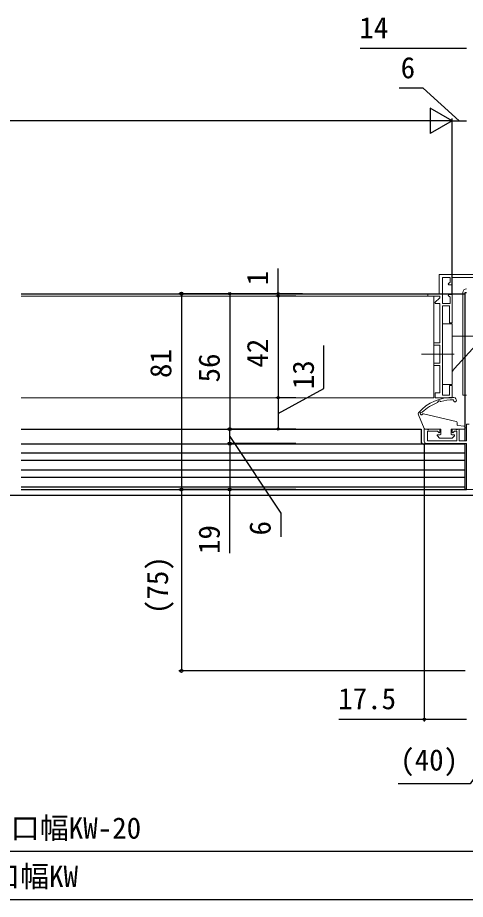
# Model space of a CAD drawing. Units: millimetres, scale not verified. Extents: x -525 to 525, y -783 to 779.
# Drawn here: x 39.8 to 224.8, y -1 to 363.7 of the extents above; entities that cross this region are included whole.
import ezdxf
from ezdxf.enums import TextEntityAlignment as Align

# ---------------------------------------------------------------- set-up
doc = ezdxf.new("R2010")
doc.units = ezdxf.units.MM
doc.header["$LTSCALE"] = 4
for name, color, linetype, lineweight in [('0-2_YKK_11', 211, 'Continuous', 18), ('0-3_YKK_11E', 4, 'Continuous', 18), ('0-5_YKK_13', 4, 'Continuous', 18)]:
    doc.layers.add(name, color=color, linetype=linetype, lineweight=lineweight)
doc.layers.add('0-4_YKK_12', color=2, linetype='Continuous')
doc.layers.add('0-7_YKK_D', color=6, linetype='Continuous')
doc.styles.add('ＭＳ ゴシック', font='')
doc.styles.get('ＭＳ ゴシック').set_extended_font_data('MS Gothic')

msp = doc.modelspace()

# ---------------------------------------------------------------- linework, layer by layer
at = {"layer": '0-2_YKK_11'}
for points in [[(207.771, 188.543), (207.771, 193.543), (214.271, 193.543), (214.271, 192.142), (213.9, 191.989), (213.246, 192.643), (209.171, 192.643), (209.171, 188.743), (221.271, 188.743), (221.271, 192.643), (220.295, 192.643), (219.641, 191.989), (219.271, 192.142), (219.271, 193.543), (222.271, 193.543), (222.271, 188.743), (225.271, 188.743), (225.271, 195.643), (226.371, 195.643)], [(250.271, 194.993), (250.271, 168.543), (225.271, 168.543), (225.271, 187.543), (208.771, 187.543)]]:
    msp.add_lwpolyline(points, dxfattribs=at)
msp.add_arc((208.771, 188.543), 1, 180.00001, 269.99999, dxfattribs=at)
at = {"layer": '0-3_YKK_11E', "color": 7}
for points in [[(235.271, 257.543), (213.971, 257.543), (213.971, 249.543), (209.271, 249.543), (209.271, 248.543), (214.171, 248.543), (214.171, 247.867), (212.234, 245.931), (212.395, 245.543), (214.171, 245.543), (214.171, 229.243), (211.771, 229.243), (211.771, 228.243), (214.171, 228.243), (214.171, 220.843), (211.771, 220.843), (211.771, 219.843), (214.271, 219.843), (214.271, 208.543)], [(215.271, 207.543), (215.271, 244.543), (218.271, 244.543), (218.271, 237.543), (219.271, 237.543), (219.271, 249.243), (217.895, 249.243), (217.734, 248.855), (218.471, 248.119), (218.471, 245.543), (215.271, 245.543), (215.271, 256.243), (218.471, 256.243), (218.471, 254.367), (217.734, 253.631), (217.895, 253.243), (219.271, 253.243), (219.271, 256.243), (230.271, 256.243)], [(214.271, 208.543), (212.271, 208.543), (212.271, 206.543), (219.271, 206.543), (219.271, 211.543), (218.271, 211.543), (218.271, 207.543), (215.271, 207.543)]]:
    msp.add_lwpolyline(points, dxfattribs=at)
at = {"layer": '0-4_YKK_12'}
for p, q in [((41.271, 249.543), (224.771, 249.542)), ((224.771, 188.742), (224.771, 250.043)), ((224.771, 250.043), (225.271, 250.043)), ((41.271, 193.543), (206.468, 193.543)), ((206.468, 193.543), (206.468, 188.343)), ((224.771, 187.343), (41.271, 187.343)), ((224.771, 168.543), (224.771, 187.543)), ((224.771, 169.543), (224.771, 187.343)), ((224.771, 183.543), (41.271, 183.543)), ((224.771, 180.543), (41.271, 180.543)), ((224.771, 176.543), (41.271, 176.543)), ((224.771, 173.543), (41.271, 173.543)), ((224.771, 169.543), (41.271, 169.543)), ((41.271, 168.543), (225.271, 168.543)), ((225.271, 168.543), (224.771, 168.543)), ((427.978, 166.043), (-370.001, 166.043)), ((427.978, 166.043), (-276.43, 166.043))]:
    msp.add_line(p, q, dxfattribs=at)
msp.add_arc((207.468, 188.343), 1, 180, 270, dxfattribs=at)
at = {"layer": '0-5_YKK_13'}
for p, q in [((223.771, 250.043), (223.771, 207.543)), ((219.271, 220.543), (219.271, 237.043)), ((219.271, 232.043), (230.271, 232.043)), ((220.332, 218.543), (230.771, 230.043)), ((206.631, 224.543), (220.103, 224.543)), ((215.271, 224.543), (215.271, 212.043)), ((219.271, 212.043), (219.271, 224.543)), ((219.271, 217.373), (220.332, 218.543)), ((215.271, 212.043), (219.271, 212.043)), ((41.271, 206.543), (211.771, 206.543)), ((221.003, 205.807), (220.89, 206.066)), ((223.771, 207.543), (225.271, 207.543)), ((207.771, 193.843), (205.402, 199.45)), ((220.985, 196.709), (207.459, 199.879)), ((208.071, 193.543), (209.221, 193.543)), ((209.221, 193.243), (209.221, 193.543)), ((209.521, 193.543), (214.371, 193.543)), ((209.521, 193.243), (209.521, 193.543)), ((219.171, 193.543), (220.871, 193.543)), ((221.371, 195.313), (221.371, 196.222)), ((221.471, 193.543), (224.271, 193.543)), ((221.64, 195.015), (224.332, 194.739)), ((209.221, 193.243), (209.521, 193.243)), ((214.159, 189.83), (213.259, 190.73)), ((213.471, 191.243), (214.371, 191.243)), ((219.171, 189.743), (214.371, 189.743)), ((214.671, 191.543), (214.671, 193.243)), ((218.871, 191.543), (218.871, 193.243)), ((219.171, 191.243), (220.071, 191.243)), ((219.383, 189.83), (220.283, 190.73))]:
    msp.add_line(p, q, dxfattribs=at)
for points in [[(211.771, 206.543), (211.771, 248.543), (41.271, 248.543)], [(215.271, 224.543), (215.271, 237.043), (219.271, 237.043)]]:
    msp.add_lwpolyline(points, dxfattribs=at)
for centre, radius, start, end in [((225.271, 250.043), 1.5, 90, 180), ((219.165, 188.464), 18.133, 87.12566, 139.16037), ((220.825, 185.395), 20.551, 111.54619, 132.29811), ((213.168, 204.789), 0.3, 291.54619, 354.08588), ((213.963, 204.707), 0.5, 42.65175, 174.08588), ((214.552, 205.249), 0.3, 222.65175, 285.81431), ((219.285, 188.539), 17.067, 88.27232, 105.81431), ((219.796, 205.498), 0.1, 351.85866, 88.27232), ((220.504, 205.457), 0.61, 177.42133, 35.02156), ((220.052, 205.629), 0.945, 27.59901, 88.65353), ((206.793, 200.818), 0.3, 261.61963, 312.29811), ((206.323, 199.839), 1, 151.1584, 202.90342), ((206.672, 199.998), 0.528, 81.61963, 330.19158), ((207.39, 199.587), 0.3, 76.80874, 150.19158), ((208.071, 193.843), 0.3, 180, 270), ((214.371, 193.243), 0.3, 0, 90), ((219.171, 193.243), 0.3, 90, 180), ((221.171, 193.543), 0.3, 180, 0), ((220.871, 196.222), 0.5, 0, 76.80874), ((221.671, 195.313), 0.3, 180, 264.15516), ((224.271, 194.143), 0.6, 270, 84.15516), ((213.471, 190.943), 0.3, 90, 225), ((214.371, 190.043), 0.3, 225, 270), ((214.371, 191.543), 0.3, 270, 0), ((219.171, 191.543), 0.3, 180, 270), ((219.171, 190.043), 0.3, 270, 315), ((220.071, 190.943), 0.3, 315, 90)]:
    msp.add_arc(centre, radius, start, end, dxfattribs=at)
at = {"layer": '0-7_YKK_D'}
for p, q in [((181.321, 351.042), (225.271, 351.042)), ((219.271, 321.044), (210.177, 326.294)), ((210.177, 326.294), (210.177, 315.794)), ((208.771, 321.044), (-132.229, 321.044)), ((219.271, 321.044), (201.084, 321.044)), ((219.271, 321.044), (210.177, 315.794)), ((219.271, 264.543), (219.271, 322.044)), ((219.271, 249.743), (219.271, 322.044)), ((219.271, 321.044), (225.271, 321.044)), ((147.43, 249.542), (147.43, 259.981)), ((156.43, 249.542), (106.43, 249.543)), ((107.43, 249.543), (107.429, 168.543)), ((155.43, 249.542), (126.43, 249.543)), ((127.43, 249.543), (127.43, 193.543)), ((157.43, 249.542), (146.43, 249.542)), ((154.771, 248.543), (146.43, 248.543)), ((154.771, 248.543), (146.43, 248.543)), ((147.43, 248.543), (147.43, 249.542)), ((147.43, 248.543), (147.43, 206.543)), ((147.43, 248.543), (147.43, 246.63)), ((154.771, 206.543), (146.43, 206.543)), ((153.771, 206.543), (146.43, 206.543)), ((147.43, 206.543), (147.43, 193.543)), ((152.716, 193.543), (126.43, 193.543)), ((153.771, 193.543), (126.43, 193.543)), ((127.43, 187.543), (127.43, 193.543)), ((154.771, 193.543), (146.43, 193.543)), ((154.771, 187.543), (126.43, 187.543)), ((152.242, 187.543), (126.43, 187.543)), ((127.43, 187.543), (127.43, 168.543)), ((207.771, 187.543), (207.771, 72.543)), ((153.771, 168.543), (106.429, 168.543)), ((147.918, 168.543), (106.43, 168.543)), ((107.43, 168.543), (107.43, 93.54)), ((154.771, 168.543), (126.43, 168.543)), ((127.43, 142.217), (127.43, 168.543)), ((224.772, 93.54), (106.43, 93.54)), ((172.555, 73.543), (207.771, 73.543)), ((207.771, 73.543), (225.271, 73.543)), ((-169.229, 19.043), (239.771, 19.043)), ((-179.229, -0.957), (249.771, -0.957))]:
    msp.add_line(p, q, dxfattribs=at)
for points in [[(222.271, 321.044), (207.319, 334.501), (197.501, 334.501)], [(147.43, 200.043), (166.33, 210.386), (166.33, 228.114)], [(127.43, 190.543), (148.466, 158.831), (148.466, 149.012)], [(245.271, 73.543), (226.771, 46.818), (196.975, 46.818)]]:
    msp.add_lwpolyline(points, dxfattribs=at)
for centre, radius in [((107.43, 249.543), 0.637), ((127.43, 249.543), 0.478), ((147.43, 249.542), 0.478), ((147.43, 248.543), 0.478), ((147.43, 248.543), 0.478), ((147.43, 206.543), 0.478), ((147.43, 206.543), 0.478), ((127.43, 193.543), 0.637), ((127.43, 193.543), 0.478), ((147.43, 193.543), 0.478), ((127.43, 187.543), 0.637), ((127.43, 187.543), 0.637), ((107.429, 168.543), 0.637), ((107.43, 168.543), 0.637), ((127.43, 168.543), 0.637), ((107.43, 93.54), 0.637), ((207.771, 73.543), 0.478)]:
    msp.add_circle(centre, radius, dxfattribs=at)

# ---------------------------------------------------------------- texts
at = {"layer": '0-7_YKK_D', "style": 'ＭＳ ゴシック'}
for s, p in [('14', (180.98, 352.542)), ('6', (198.046, 336.001)), ('17.5', (172.214, 75.043)), ('(40)', (197.862, 49.681)), ('新設ドア枠W=既設ドア枠開口幅KW-20', (-107.093, 21.511)), ('既設ドア枠開口幅KW', (-43.241, 1.511))]:
    msp.add_text(s, height=8.798, dxfattribs=at).set_placement(p, align=Align.BOTTOM_LEFT)
for s, p in [('1', (145.93, 253.027)), ('42', (145.93, 218.952)), ('81', (105.93, 214.67)), ('56', (125.93, 212.849)), ('13', (164.83, 210.045)), ('19', (125.93, 141.876)), ('6', (146.966, 149.558)), ('(75)', (104.566, 117.03))]:
    msp.add_text(s, height=8.798, rotation=90, dxfattribs=at).set_placement(p, align=Align.BOTTOM_LEFT)

doc.saveas('drawing.dxf')
